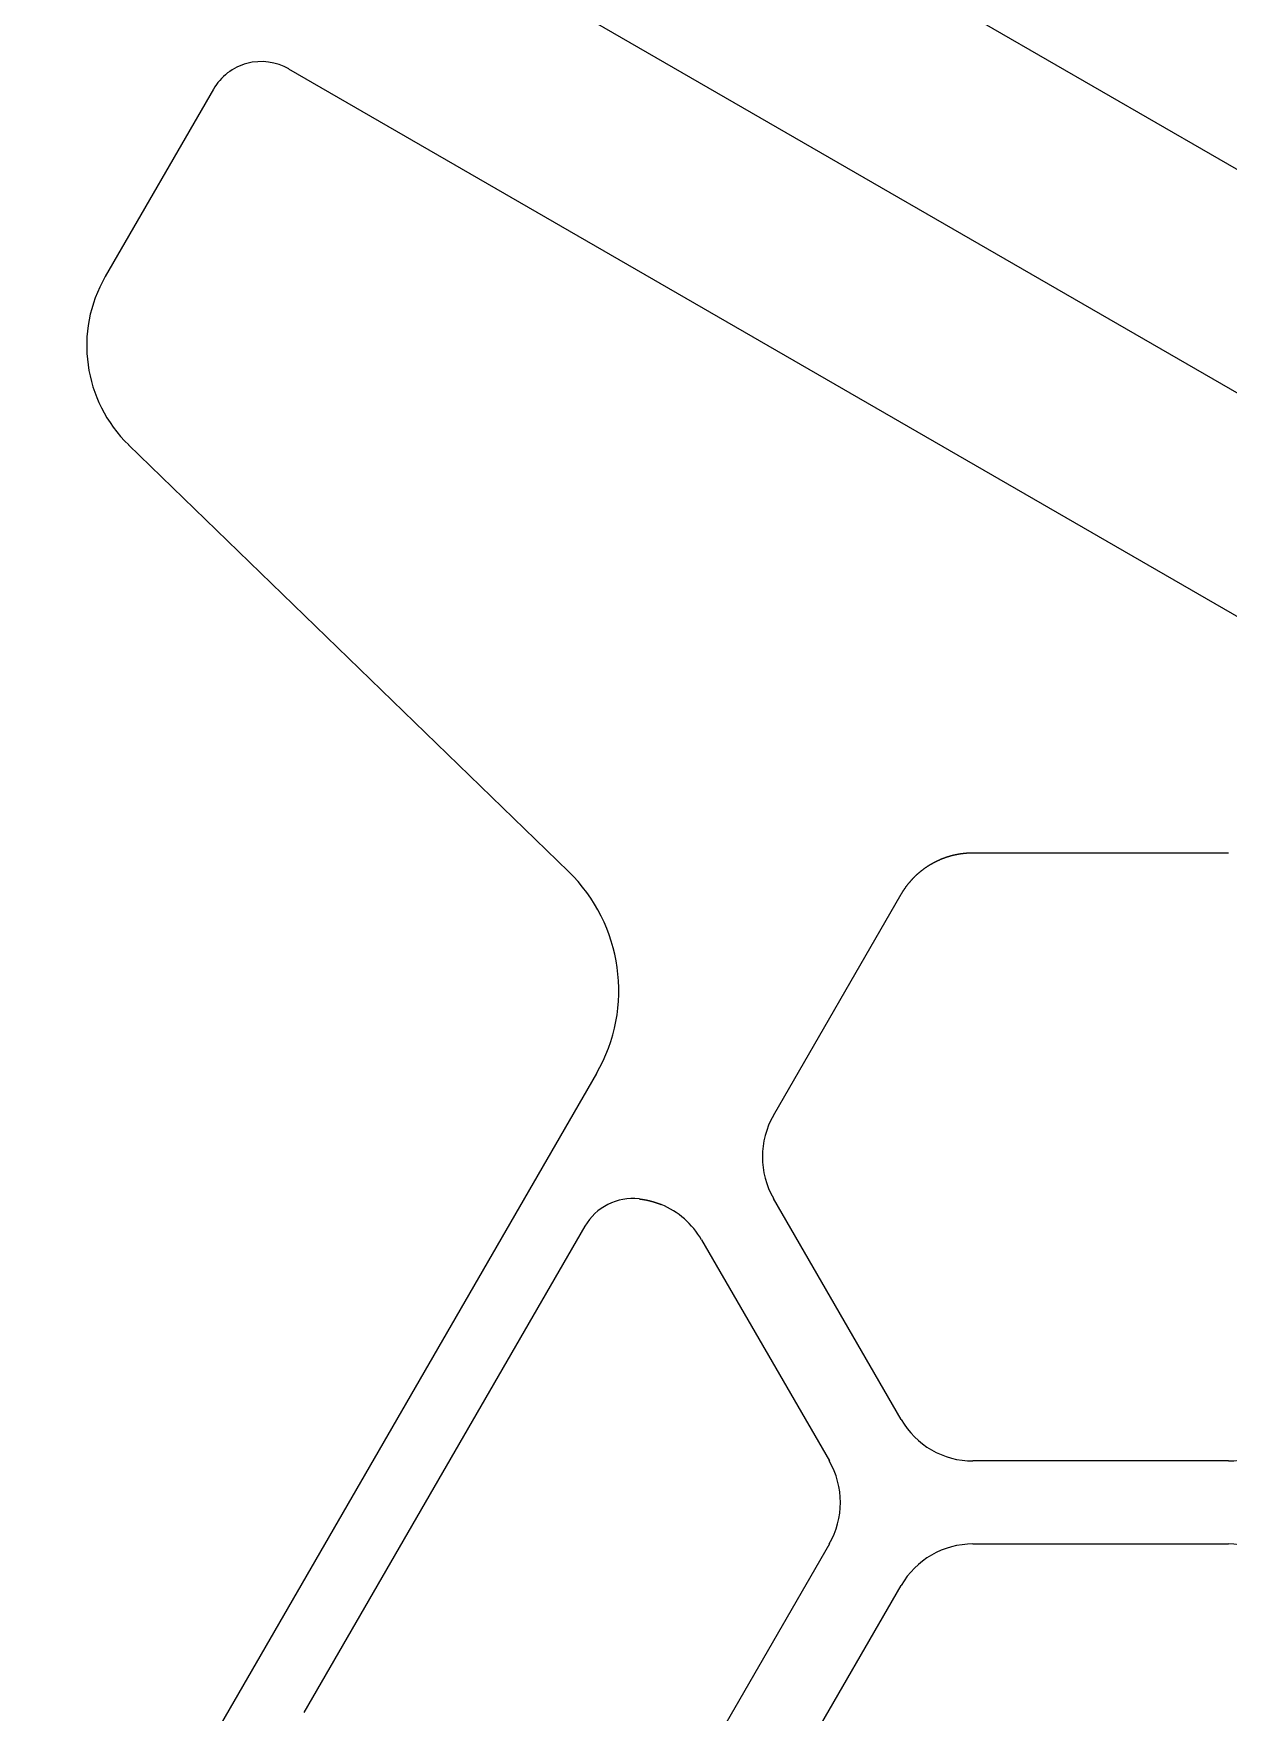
# Model space of a CAD drawing. Extents: x 442 to 745, y 5 to 355.
# Drawn here: x 680.84 to 698.63, y 271.19 to 296.2 of the extents above; entities that cross this region are included whole.
import ezdxf

# ---------------------------------------------------------------- set-up
doc = ezdxf.new("R2010")
doc.units = 0
doc.layers.add('VISIBLE__ANSI_', color=7, linetype='CONTINUOUS')

msp = doc.modelspace()

# ---------------------------------------------------------------- linework, layer by layer
at = {"layer": 'VISIBLE__ANSI_'}
for p, q in [((745.495, 267.193), (593.942, 354.692)), ((593.942, 351.364), (742.612, 265.529)), ((711.067, 280.413), (684.643, 295.669)), ((683.518, 295.368), (681.908, 292.578)), ((682.257, 290.071), (688.805, 283.719)), ((694.831, 283.997), (698.635, 283.997)), ((691.86, 280.086), (693.761, 283.38)), ((689.225, 280.711), (681.792, 267.837)), ((693.761, 275.556), (691.86, 278.85)), ((684.872, 271.194), (689.053, 278.436)), ((690.79, 278.233), (692.692, 274.939)), ((698.635, 274.939), (694.831, 274.939)), ((692.692, 273.703), (690.79, 270.409)), ((694.831, 273.703), (698.635, 273.703)), ((691.86, 269.792), (693.761, 273.086))]:
    msp.add_line(p, q, dxfattribs=at)
for points in [[(693.761, 283.38, 0), (693.764, 283.384, 0), (693.766, 283.388, 0), (693.769, 283.392, 0), (693.771, 283.397, 0), (693.774, 283.401, 0), (693.777, 283.405, 0), (693.779, 283.409, 0), (693.782, 283.414, 0), (693.784, 283.418, 0), (693.787, 283.422, 0), (693.79, 283.426, 0), (693.792, 283.431, 0), (693.795, 283.435, 0), (693.798, 283.439, 0), (693.801, 283.443, 0), (693.804, 283.447, 0), (693.806, 283.452, 0), (693.809, 283.456, 0), (693.812, 283.46, 0), (693.815, 283.464, 0), (693.818, 283.468, 0), (693.821, 283.472, 0), (693.824, 283.476, 0), (693.827, 283.48, 0), (693.829, 283.485, 0), (693.832, 283.489, 0), (693.835, 283.493, 0), (693.838, 283.497, 0), (693.841, 283.501, 0), (693.845, 283.505, 0), (693.848, 283.509, 0), (693.851, 283.513, 0), (693.854, 283.517, 0), (693.857, 283.521, 0), (693.86, 283.525, 0), (693.863, 283.529, 0), (693.866, 283.533, 0), (693.87, 283.537, 0), (693.873, 283.541, 0), (693.876, 283.545, 0), (693.879, 283.549, 0), (693.883, 283.553, 0), (693.886, 283.557, 0), (693.889, 283.561, 0), (693.893, 283.565, 0), (693.896, 283.569, 0), (693.899, 283.572, 0), (693.903, 283.576, 0), (693.906, 283.58, 0), (693.909, 283.584, 0), (693.913, 283.588, 0), (693.916, 283.592, 0), (693.92, 283.595, 0), (693.923, 283.599, 0), (693.927, 283.603, 0), (693.93, 283.607, 0), (693.934, 283.611, 0), (693.937, 283.614, 0), (693.941, 283.618, 0), (693.944, 283.622, 0), (693.948, 283.625, 0), (693.952, 283.629, 0), (693.955, 283.633, 0), (693.959, 283.636, 0), (693.963, 283.64, 0), (693.966, 283.644, 0), (693.97, 283.647, 0), (693.974, 283.651, 0), (693.977, 283.655, 0), (693.981, 283.658, 0), (693.985, 283.662, 0), (693.989, 283.665, 0), (693.992, 283.669, 0), (693.996, 283.672, 0), (694, 283.676, 0), (694.004, 283.679, 0), (694.008, 283.683, 0), (694.012, 283.686, 0), (694.015, 283.69, 0), (694.019, 283.693, 0), (694.023, 283.696, 0), (694.027, 283.7, 0), (694.031, 283.703, 0), (694.035, 283.706, 0), (694.039, 283.71, 0), (694.043, 283.713, 0), (694.047, 283.716, 0), (694.051, 283.72, 0), (694.055, 283.723, 0), (694.059, 283.726, 0), (694.063, 283.729, 0), (694.067, 283.733, 0), (694.071, 283.736, 0), (694.075, 283.739, 0), (694.079, 283.742, 0), (694.083, 283.745, 0), (694.088, 283.748, 0), (694.092, 283.752, 0), (694.096, 283.755, 0), (694.1, 283.758, 0), (694.104, 283.761, 0), (694.108, 283.764, 0), (694.113, 283.767, 0), (694.117, 283.77, 0), (694.121, 283.773, 0), (694.125, 283.776, 0), (694.13, 283.779, 0), (694.134, 283.782, 0), (694.138, 283.784, 0), (694.142, 283.787, 0), (694.147, 283.79, 0), (694.151, 283.793, 0), (694.155, 283.796, 0), (694.16, 283.799, 0), (694.164, 283.801, 0), (694.168, 283.804, 0), (694.173, 283.807, 0), (694.177, 283.81, 0), (694.181, 283.812, 0), (694.186, 283.815, 0), (694.19, 283.818, 0), (694.195, 283.82, 0), (694.199, 283.823, 0), (694.203, 283.826, 0), (694.208, 283.828, 0), (694.212, 283.831, 0), (694.217, 283.833, 0), (694.221, 283.836, 0), (694.226, 283.838, 0), (694.23, 283.841, 0), (694.235, 283.843, 0), (694.239, 283.846, 0), (694.244, 283.848, 0), (694.248, 283.851, 0), (694.253, 283.853, 0), (694.257, 283.856, 0), (694.262, 283.858, 0), (694.266, 283.86, 0), (694.271, 283.863, 0), (694.275, 283.865, 0), (694.28, 283.867, 0), (694.284, 283.869, 0), (694.289, 283.872, 0), (694.294, 283.874, 0), (694.298, 283.876, 0), (694.303, 283.878, 0), (694.307, 283.88, 0), (694.312, 283.883, 0), (694.317, 283.885, 0), (694.321, 283.887, 0), (694.326, 283.889, 0), (694.33, 283.891, 0), (694.335, 283.893, 0), (694.34, 283.895, 0), (694.344, 283.897, 0), (694.349, 283.899, 0), (694.354, 283.901, 0), (694.358, 283.903, 0), (694.363, 283.905, 0), (694.368, 283.907, 0), (694.372, 283.909, 0), (694.377, 283.91, 0), (694.381, 283.912, 0), (694.386, 283.914, 0), (694.391, 283.916, 0), (694.395, 283.918, 0), (694.4, 283.919, 0), (694.405, 283.921, 0), (694.41, 283.923, 0), (694.414, 283.925, 0), (694.419, 283.926, 0), (694.424, 283.928, 0), (694.428, 283.93, 0), (694.433, 283.931, 0), (694.438, 283.933, 0), (694.442, 283.934, 0), (694.447, 283.936, 0), (694.452, 283.938, 0), (694.456, 283.939, 0), (694.461, 283.941, 0), (694.466, 283.942, 0), (694.47, 283.943, 0), (694.475, 283.945, 0), (694.48, 283.946, 0), (694.485, 283.948, 0), (694.489, 283.949, 0), (694.494, 283.95, 0), (694.499, 283.952, 0), (694.503, 283.953, 0), (694.508, 283.954, 0), (694.513, 283.956, 0), (694.517, 283.957, 0), (694.522, 283.958, 0), (694.527, 283.959, 0), (694.532, 283.96, 0), (694.536, 283.962, 0), (694.541, 283.963, 0), (694.546, 283.964, 0), (694.551, 283.965, 0), (694.555, 283.966, 0), (694.56, 283.967, 0), (694.565, 283.968, 0), (694.57, 283.969, 0), (694.575, 283.97, 0), (694.579, 283.971, 0), (694.584, 283.972, 0), (694.589, 283.973, 0), (694.594, 283.974, 0), (694.599, 283.975, 0), (694.604, 283.976, 0), (694.609, 283.977, 0), (694.614, 283.978, 0), (694.618, 283.979, 0), (694.623, 283.98, 0), (694.628, 283.98, 0), (694.633, 283.981, 0), (694.638, 283.982, 0), (694.643, 283.983, 0), (694.648, 283.984, 0), (694.653, 283.984, 0), (694.658, 283.985, 0), (694.663, 283.986, 0), (694.668, 283.986, 0), (694.673, 283.987, 0), (694.678, 283.988, 0), (694.683, 283.988, 0), (694.688, 283.989, 0), (694.693, 283.99, 0), (694.698, 283.99, 0), (694.703, 283.991, 0), (694.708, 283.991, 0), (694.713, 283.992, 0), (694.718, 283.992, 0), (694.724, 283.993, 0), (694.729, 283.993, 0), (694.734, 283.993, 0), (694.739, 283.994, 0), (694.744, 283.994, 0), (694.749, 283.995, 0), (694.754, 283.995, 0), (694.759, 283.995, 0), (694.764, 283.995, 0), (694.769, 283.996, 0), (694.775, 283.996, 0), (694.78, 283.996, 0), (694.785, 283.996, 0), (694.79, 283.997, 0), (694.795, 283.997, 0), (694.8, 283.997, 0), (694.805, 283.997, 0), (694.81, 283.997, 0), (694.816, 283.997, 0), (694.821, 283.997, 0), (694.826, 283.997, 0), (694.831, 283.997, 0)], [(689.858, 278.843, 0), (689.86, 278.842, 0), (689.862, 278.842, 0), (689.863, 278.842, 0), (689.865, 278.842, 0), (689.867, 278.842, 0), (689.869, 278.841, 0), (689.87, 278.841, 0), (689.872, 278.841, 0), (689.874, 278.841, 0), (689.876, 278.84, 0), (689.877, 278.84, 0), (689.879, 278.84, 0), (689.881, 278.84, 0), (689.883, 278.84, 0), (689.884, 278.839, 0), (689.886, 278.839, 0), (689.888, 278.839, 0), (689.89, 278.839, 0), (689.891, 278.838, 0), (689.893, 278.838, 0), (689.895, 278.838, 0), (689.897, 278.838, 0), (689.898, 278.837, 0), (689.9, 278.837, 0), (689.902, 278.837, 0), (689.904, 278.837, 0), (689.905, 278.836, 0), (689.907, 278.836, 0), (689.909, 278.836, 0), (689.911, 278.835, 0), (689.912, 278.835, 0), (689.914, 278.835, 0), (689.916, 278.835, 0), (689.918, 278.834, 0), (689.919, 278.834, 0), (689.921, 278.834, 0), (689.923, 278.833, 0), (689.925, 278.833, 0), (689.926, 278.833, 0), (689.928, 278.833, 0), (689.93, 278.832, 0), (689.932, 278.832, 0), (689.933, 278.832, 0), (689.935, 278.831, 0), (689.937, 278.831, 0), (689.939, 278.831, 0), (689.94, 278.83, 0), (689.942, 278.83, 0), (689.944, 278.83, 0), (689.946, 278.829, 0), (689.948, 278.829, 0), (689.949, 278.829, 0), (689.951, 278.828, 0), (689.953, 278.828, 0), (689.955, 278.828, 0), (689.956, 278.827, 0), (689.958, 278.827, 0), (689.96, 278.827, 0), (689.962, 278.826, 0), (689.963, 278.826, 0), (689.965, 278.826, 0), (689.967, 278.825, 0), (689.969, 278.825, 0), (689.97, 278.824, 0), (689.972, 278.824, 0), (689.974, 278.824, 0), (689.976, 278.823, 0), (689.978, 278.823, 0), (689.979, 278.823, 0), (689.981, 278.822, 0), (689.983, 278.822, 0), (689.985, 278.821, 0), (689.986, 278.821, 0), (689.988, 278.821, 0), (689.99, 278.82, 0), (689.992, 278.82, 0), (689.993, 278.819, 0), (689.995, 278.819, 0), (689.997, 278.819, 0), (689.999, 278.818, 0), (690, 278.818, 0), (690.002, 278.817, 0), (690.004, 278.817, 0), (690.006, 278.817, 0), (690.007, 278.816, 0), (690.009, 278.816, 0), (690.011, 278.815, 0), (690.013, 278.815, 0), (690.015, 278.814, 0), (690.016, 278.814, 0), (690.018, 278.814, 0), (690.02, 278.813, 0), (690.022, 278.813, 0), (690.023, 278.812, 0), (690.025, 278.812, 0), (690.027, 278.811, 0), (690.029, 278.811, 0), (690.03, 278.81, 0), (690.032, 278.81, 0), (690.034, 278.81, 0), (690.036, 278.809, 0), (690.037, 278.809, 0), (690.039, 278.808, 0), (690.041, 278.808, 0), (690.043, 278.807, 0), (690.044, 278.807, 0), (690.046, 278.806, 0), (690.048, 278.806, 0), (690.05, 278.805, 0), (690.051, 278.805, 0), (690.053, 278.804, 0), (690.055, 278.804, 0), (690.057, 278.803, 0), (690.058, 278.803, 0), (690.06, 278.802, 0), (690.062, 278.802, 0), (690.064, 278.801, 0), (690.065, 278.801, 0), (690.067, 278.8, 0), (690.069, 278.8, 0), (690.071, 278.799, 0), (690.072, 278.799, 0), (690.074, 278.798, 0), (690.076, 278.798, 0), (690.077, 278.797, 0), (690.079, 278.797, 0), (690.081, 278.796, 0), (690.083, 278.796, 0), (690.084, 278.795, 0), (690.086, 278.795, 0), (690.088, 278.794, 0), (690.09, 278.794, 0), (690.091, 278.793, 0), (690.093, 278.792, 0), (690.095, 278.792, 0), (690.096, 278.791, 0), (690.098, 278.791, 0), (690.1, 278.79, 0), (690.102, 278.79, 0), (690.103, 278.789, 0), (690.105, 278.789, 0), (690.107, 278.788, 0), (690.109, 278.787, 0), (690.11, 278.787, 0), (690.112, 278.786, 0), (690.114, 278.786, 0), (690.115, 278.785, 0), (690.117, 278.785, 0), (690.119, 278.784, 0), (690.121, 278.783, 0), (690.122, 278.783, 0), (690.124, 278.782, 0), (690.126, 278.782, 0), (690.127, 278.781, 0), (690.129, 278.78, 0), (690.131, 278.78, 0), (690.132, 278.779, 0), (690.134, 278.779, 0), (690.136, 278.778, 0), (690.138, 278.777, 0), (690.139, 278.777, 0), (690.141, 278.776, 0), (690.143, 278.776, 0), (690.144, 278.775, 0), (690.146, 278.774, 0), (690.148, 278.774, 0), (690.149, 278.773, 0), (690.151, 278.773, 0), (690.153, 278.772, 0), (690.154, 278.771, 0), (690.156, 278.771, 0), (690.158, 278.77, 0), (690.159, 278.769, 0), (690.161, 278.769, 0), (690.163, 278.768, 0), (690.165, 278.768, 0), (690.166, 278.767, 0), (690.168, 278.766, 0), (690.17, 278.766, 0), (690.171, 278.765, 0), (690.173, 278.764, 0), (690.175, 278.764, 0), (690.176, 278.763, 0), (690.178, 278.762, 0), (690.18, 278.762, 0), (690.181, 278.761, 0), (690.183, 278.76, 0), (690.184, 278.76, 0), (690.186, 278.759, 0), (690.188, 278.758, 0), (690.189, 278.758, 0)]]:
    msp.add_polyline3d(points, dxfattribs=at)
for centre, radius, start, end in [((684.232, 294.956), 0.824, 60, 150), ((683.691, 291.548), 2.059, 150, 225.8733), ((687.085, 281.946), 2.471, 330, 45.8733), ((692.929, 279.468), 1.235, 150, 210), ((689.766, 278.024), 0.824, 83.5777, 150), ((689.72, 277.615), 1.235, 30, 67.6621), ((694.831, 276.174), 1.235, 210, 270), ((698.635, 276.174), 1.235, 270, 330), ((691.622, 274.321), 1.235, 330, 30), ((694.831, 272.468), 1.235, 90, 150), ((698.635, 272.468), 1.235, 30, 90)]:
    msp.add_arc(centre, radius, start, end, dxfattribs=at)

doc.saveas('drawing.dxf')
